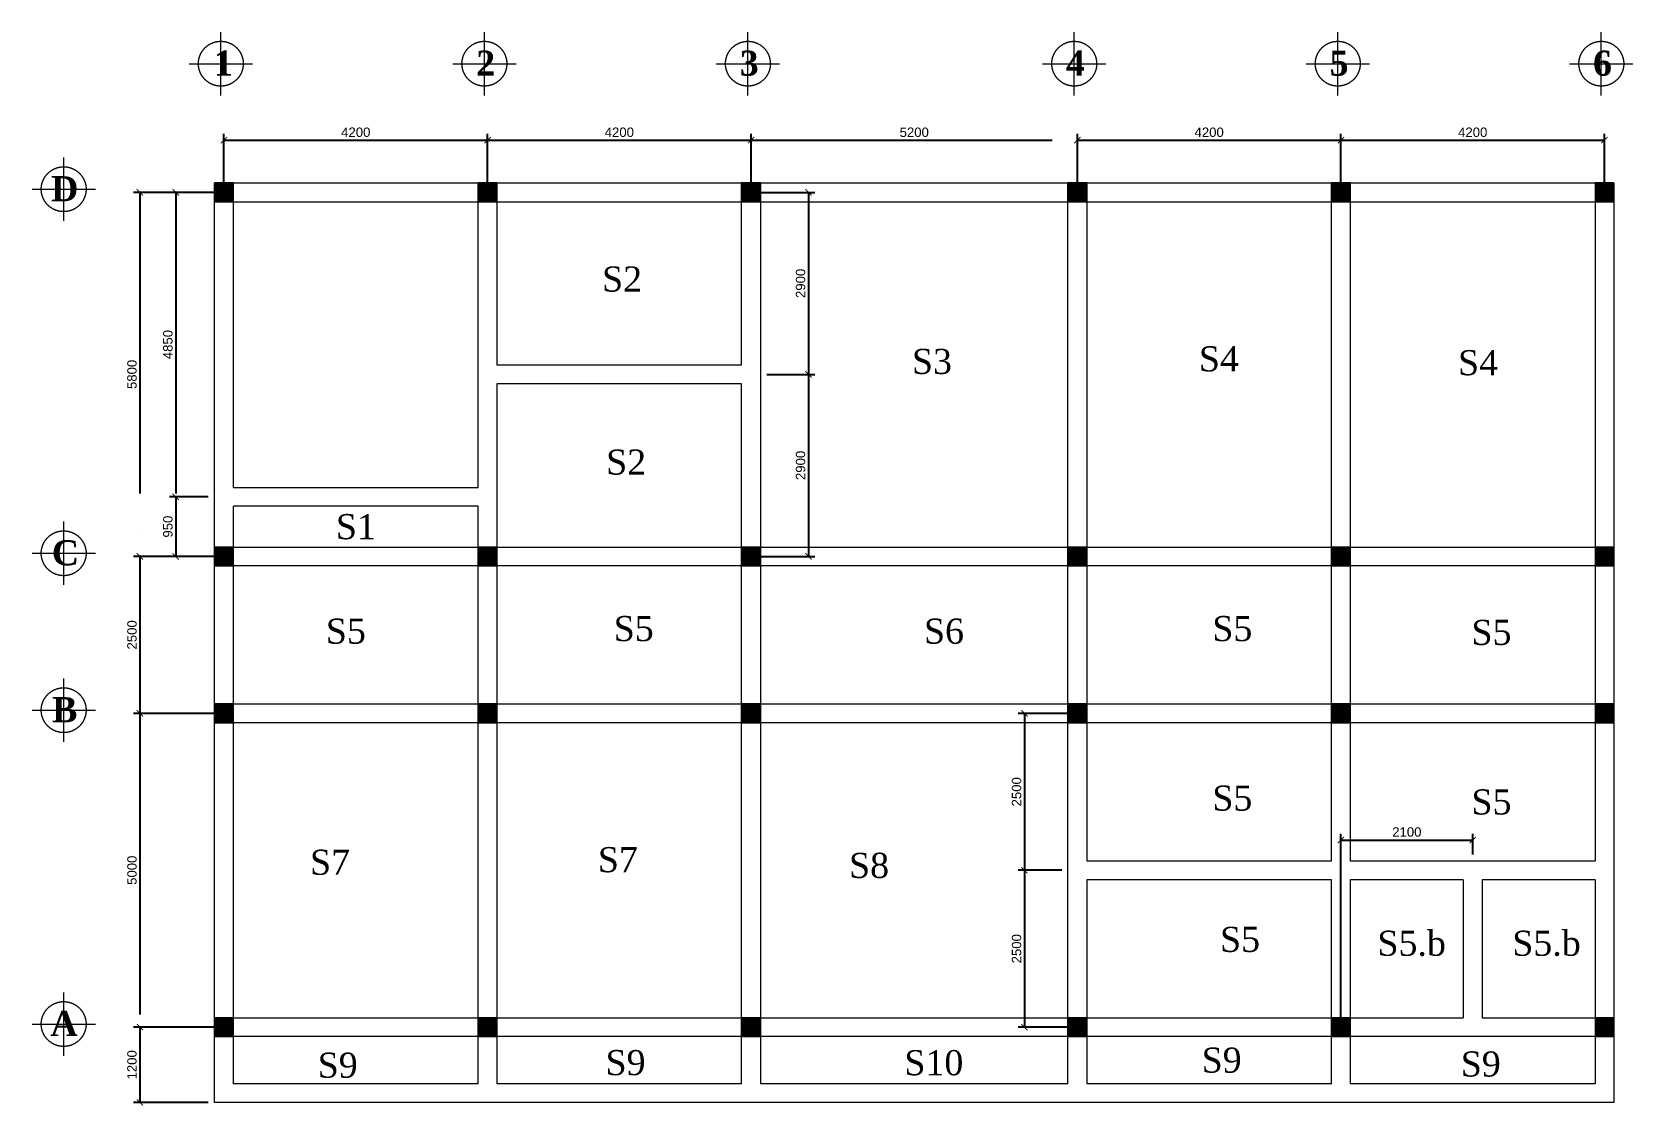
# Model space of a CAD drawing. Header units: inches. Extents: x 841 to 113868, y -38399 to 20899.
# Drawn here: x 33530 to 59043, y 3145 to 20255 of the extents above; entities that cross this region are included whole.
import ezdxf

# ---------------------------------------------------------------- set-up
doc = ezdxf.new("R2010")
doc.units = ezdxf.units.IN
doc.header["$MEASUREMENT"] = 0
doc.linetypes.add('ACAD_ISO04W100', pattern=[30, 24, -3, 0, -3])
for name, color, linetype, lineweight in [('COT', 2, 'Continuous', 13), ('KICH THUOC', 6, 'ACAD_ISO04W100', 5), ('NET DAM', 1, 'Continuous', 13), ('TEXT', 6, 'ACAD_ISO04W100', 5), ('TUONG', 1, 'Continuous', 13)]:
    doc.layers.add(name, color=color, linetype=linetype, lineweight=lineweight)
doc.layers.get('0').off()
doc.styles.get("Standard").update_dxf_attribs({"font": 'arial.ttf'})
doc.styles.add('TEXT', font='times.ttf')
doc.dimstyles.new('TL 100', dxfattribs={"dimscale": 100, "dimtxt": 1.5, "dimasz": 1, "dimexe": 1, "dimexo": 1, "dimgap": 0.5, "dimtad": 1, "dimtoh": 1, "dimdec": 0, "dimzin": 0, "dimdsep": 46, "dimtxsty": 'Standard', "dimblk": 'ARCHTICK', "dimblk1": 'ARCHTICK', "dimblk2": 'ARCHTICK', "dimcen": 6, "dimadec": 0, "dimazin": 0, "dimtfac": 1, "dimtdec": 0, "dimtofl": 0, "dimtmove": 2, "dimatfit": 3, "dimfxl": 1, "dimtolj": 1, "dimtzin": 0, "dimarcsym": 1})

# ---------------------------------------------------------------- blocks, each defined once
blk = doc.blocks.new('A$C16FA33CA')
at = {"layer": 'COT', "ltscale": 200}
h = blk.add_hatch(color=256, dxfattribs=at)
h.dxf.hatch_style = 1
h.paths.add_polyline_path([(0, 0), (300, 0), (300, 300), (0, 300)])
blk.add_lwpolyline([(0, 0), (300, 0), (300, 300), (0, 300)], close=True, dxfattribs=at)
blk = doc.blocks.new('_ArchTick')
at = {"color": 0, "linetype": 'ByBlock', "const_width": 0.15}
blk.add_lwpolyline([(-0.5, -0.5), (0.5, 0.5)], dxfattribs=at)
blk = doc.blocks.new('*D17')
at = {"layer": 'KICH THUOC', "color": 0, "lineweight": -2, "ltscale": 200, "transparency": 16777216}
for p, q in [((36589, 17800), (36589, 18632)), ((40789, 17800), (40789, 18632)), ((36589, 18532), (40789, 18532))]:
    blk.add_line(p, q, dxfattribs=at)
at = {"layer": 'KICH THUOC', "color": 0, "lineweight": -2, "transparency": 16777216, "xscale": 100, "yscale": 100, "zscale": 100, "rotation": 180}
blk.add_blockref('_ArchTick', (36589, 18532), dxfattribs=at)
at = {"layer": 'KICH THUOC', "color": 0, "lineweight": -2, "transparency": 16777216, "xscale": 100, "yscale": 100, "zscale": 100}
blk.add_blockref('_ArchTick', (40789, 18532), dxfattribs=at)
at = {"layer": 'KICH THUOC', "color": 0, "ltscale": 200, "transparency": 16777216, "insert": (38689, 18657), "char_height": 150, "attachment_point": 5}
blk.add_mtext('\\A1;4200', dxfattribs=at)
blk = doc.blocks.new('*D18')
at = {"layer": 'KICH THUOC', "color": 0, "lineweight": -2, "ltscale": 200, "transparency": 16777216}
for p, q in [((40789, 17800), (40789, 18632)), ((44989, 17800), (44989, 18632)), ((40789, 18532), (44989, 18532))]:
    blk.add_line(p, q, dxfattribs=at)
at = {"layer": 'KICH THUOC', "color": 0, "lineweight": -2, "transparency": 16777216, "xscale": 100, "yscale": 100, "zscale": 100, "rotation": 180}
blk.add_blockref('_ArchTick', (40789, 18532), dxfattribs=at)
at = {"layer": 'KICH THUOC', "color": 0, "lineweight": -2, "transparency": 16777216, "xscale": 100, "yscale": 100, "zscale": 100}
blk.add_blockref('_ArchTick', (44989, 18532), dxfattribs=at)
at = {"layer": 'KICH THUOC', "color": 0, "ltscale": 200, "transparency": 16777216, "insert": (42889, 18657), "char_height": 150, "attachment_point": 5}
blk.add_mtext('\\A1;4200', dxfattribs=at)
blk = doc.blocks.new('*D19')
at = {"layer": 'KICH THUOC', "color": 0, "lineweight": -2, "ltscale": 200, "transparency": 16777216}
for p, q in [((44989, 17800), (44989, 18632)), ((50189, 17800), (50189, 18632)), ((44989, 18532), (50189, 18532))]:
    blk.add_line(p, q, dxfattribs=at)
at = {"layer": 'KICH THUOC', "color": 0, "lineweight": -2, "transparency": 16777216, "xscale": 100, "yscale": 100, "zscale": 100, "rotation": 180}
blk.add_blockref('_ArchTick', (44989, 18532), dxfattribs=at)
at = {"layer": 'KICH THUOC', "color": 0, "lineweight": -2, "transparency": 16777216, "xscale": 100, "yscale": 100, "zscale": 100}
blk.add_blockref('_ArchTick', (50189, 18532), dxfattribs=at)
at = {"layer": 'KICH THUOC', "color": 0, "ltscale": 200, "transparency": 16777216, "insert": (47589, 18657), "char_height": 150, "attachment_point": 5}
blk.add_mtext('\\A1;5200', dxfattribs=at)
blk = doc.blocks.new('*D20')
at = {"layer": 'KICH THUOC', "color": 0, "lineweight": -2, "ltscale": 200, "transparency": 16777216}
for p, q in [((50189, 17800), (50189, 18632)), ((54389, 17800), (54389, 18632)), ((50189, 18532), (54389, 18532))]:
    blk.add_line(p, q, dxfattribs=at)
at = {"layer": 'KICH THUOC', "color": 0, "lineweight": -2, "transparency": 16777216, "xscale": 100, "yscale": 100, "zscale": 100, "rotation": 180}
blk.add_blockref('_ArchTick', (50189, 18532), dxfattribs=at)
at = {"layer": 'KICH THUOC', "color": 0, "lineweight": -2, "transparency": 16777216, "xscale": 100, "yscale": 100, "zscale": 100}
blk.add_blockref('_ArchTick', (54389, 18532), dxfattribs=at)
at = {"layer": 'KICH THUOC', "color": 0, "ltscale": 200, "transparency": 16777216, "insert": (52289, 18657), "char_height": 150, "attachment_point": 5}
blk.add_mtext('\\A1;4200', dxfattribs=at)
blk = doc.blocks.new('*D21')
at = {"layer": 'KICH THUOC', "color": 0, "lineweight": -2, "ltscale": 200, "transparency": 16777216}
for p, q in [((54389, 17800), (54389, 18632)), ((58589, 17800), (58589, 18632)), ((54389, 18532), (58589, 18532))]:
    blk.add_line(p, q, dxfattribs=at)
at = {"layer": 'KICH THUOC', "color": 0, "lineweight": -2, "transparency": 16777216, "xscale": 100, "yscale": 100, "zscale": 100, "rotation": 180}
blk.add_blockref('_ArchTick', (54389, 18532), dxfattribs=at)
at = {"layer": 'KICH THUOC', "color": 0, "lineweight": -2, "transparency": 16777216, "xscale": 100, "yscale": 100, "zscale": 100}
blk.add_blockref('_ArchTick', (58589, 18532), dxfattribs=at)
at = {"layer": 'KICH THUOC', "color": 0, "ltscale": 200, "transparency": 16777216, "insert": (56489, 18657), "char_height": 150, "attachment_point": 5}
blk.add_mtext('\\A1;4200', dxfattribs=at)
blk = doc.blocks.new('*D22')
at = {"layer": 'KICH THUOC', "color": 0, "lineweight": -2, "ltscale": 200, "transparency": 16777216}
for p, q in [((36489, 17700), (35148, 17700)), ((35248, 17700), (35248, 11900)), ((36489, 11900), (35148, 11900))]:
    blk.add_line(p, q, dxfattribs=at)
at = {"layer": 'KICH THUOC', "color": 0, "lineweight": -2, "transparency": 16777216, "xscale": 100, "yscale": 100, "zscale": 100}
for p, rotation in [((35248, 17700), 90), ((35248, 11900), 270)]:
    blk.add_blockref('_ArchTick', p, dxfattribs=dict(at, rotation=rotation))
at = {"layer": 'KICH THUOC', "color": 0, "ltscale": 200, "transparency": 16777216, "insert": (35123, 14800), "char_height": 150, "attachment_point": 5, "rotation": 90}
blk.add_mtext('\\A1;5800', dxfattribs=at)
blk = doc.blocks.new('*D23')
at = {"layer": 'KICH THUOC', "color": 0, "lineweight": -2, "ltscale": 200, "transparency": 16777216}
for p, q in [((36489, 11900), (35148, 11900)), ((35248, 11900), (35248, 9400)), ((36489, 9400), (35148, 9400))]:
    blk.add_line(p, q, dxfattribs=at)
at = {"layer": 'KICH THUOC', "color": 0, "lineweight": -2, "transparency": 16777216, "xscale": 100, "yscale": 100, "zscale": 100}
for p, rotation in [((35248, 11900), 90), ((35248, 9400), 270)]:
    blk.add_blockref('_ArchTick', p, dxfattribs=dict(at, rotation=rotation))
at = {"layer": 'KICH THUOC', "color": 0, "ltscale": 200, "transparency": 16777216, "insert": (35123, 10650), "char_height": 150, "attachment_point": 5, "rotation": 90}
blk.add_mtext('\\A1;2500', dxfattribs=at)
blk = doc.blocks.new('*D24')
at = {"layer": 'KICH THUOC', "color": 0, "lineweight": -2, "ltscale": 200, "transparency": 16777216}
for p, q in [((36489, 9400), (35148, 9400)), ((35248, 9400), (35248, 4400)), ((36489, 4400), (35148, 4400))]:
    blk.add_line(p, q, dxfattribs=at)
at = {"layer": 'KICH THUOC', "color": 0, "lineweight": -2, "transparency": 16777216, "xscale": 100, "yscale": 100, "zscale": 100}
for p, rotation in [((35248, 9400), 90), ((35248, 4400), 270)]:
    blk.add_blockref('_ArchTick', p, dxfattribs=dict(at, rotation=rotation))
at = {"layer": 'KICH THUOC', "color": 0, "ltscale": 200, "transparency": 16777216, "insert": (35123, 6900), "char_height": 150, "attachment_point": 5, "rotation": 90}
blk.add_mtext('\\A1;5000', dxfattribs=at)
blk = doc.blocks.new('*D25')
at = {"layer": 'KICH THUOC', "color": 0, "lineweight": -2, "ltscale": 200, "transparency": 16777216}
for p, q in [((36489, 4400), (35148, 4400)), ((35248, 4400), (35248, 3200)), ((36339, 3200), (35148, 3200))]:
    blk.add_line(p, q, dxfattribs=at)
at = {"layer": 'KICH THUOC', "color": 0, "lineweight": -2, "transparency": 16777216, "xscale": 100, "yscale": 100, "zscale": 100}
for p, rotation in [((35248, 4400), 90), ((35248, 3200), 270)]:
    blk.add_blockref('_ArchTick', p, dxfattribs=dict(at, rotation=rotation))
at = {"layer": 'KICH THUOC', "color": 0, "ltscale": 200, "transparency": 16777216, "insert": (35123, 3800), "char_height": 150, "attachment_point": 5, "rotation": 90}
blk.add_mtext('\\A1;1200', dxfattribs=at)
blk = doc.blocks.new('*D26')
at = {"layer": 'KICH THUOC', "color": 0, "lineweight": -2, "ltscale": 200, "transparency": 16777216}
for p, q in [((36489, 17700), (35720, 17700)), ((35820, 17700), (35820, 12850)), ((36339, 12850), (35720, 12850))]:
    blk.add_line(p, q, dxfattribs=at)
at = {"layer": 'KICH THUOC', "color": 0, "lineweight": -2, "transparency": 16777216, "xscale": 100, "yscale": 100, "zscale": 100}
for p, rotation in [((35820, 17700), 90), ((35820, 12850), 270)]:
    blk.add_blockref('_ArchTick', p, dxfattribs=dict(at, rotation=rotation))
at = {"layer": 'KICH THUOC', "color": 0, "ltscale": 200, "transparency": 16777216, "insert": (35695, 15275), "char_height": 150, "attachment_point": 5, "rotation": 90}
blk.add_mtext('\\A1;4850', dxfattribs=at)
blk = doc.blocks.new('*D27')
at = {"layer": 'KICH THUOC', "color": 0, "lineweight": -2, "ltscale": 200, "transparency": 16777216}
for p, q in [((36339, 12850), (35720, 12850)), ((35820, 12850), (35820, 11900)), ((36489, 11900), (35720, 11900))]:
    blk.add_line(p, q, dxfattribs=at)
at = {"layer": 'KICH THUOC', "color": 0, "lineweight": -2, "transparency": 16777216, "xscale": 100, "yscale": 100, "zscale": 100}
for p, rotation in [((35820, 12850), 90), ((35820, 11900), 270)]:
    blk.add_blockref('_ArchTick', p, dxfattribs=dict(at, rotation=rotation))
at = {"layer": 'KICH THUOC', "color": 0, "ltscale": 200, "transparency": 16777216, "insert": (35695, 12375), "char_height": 150, "attachment_point": 5, "rotation": 90}
blk.add_mtext('\\A1;950', dxfattribs=at)
blk = doc.blocks.new('*D28')
at = {"layer": 'KICH THUOC', "color": 0, "lineweight": -2, "ltscale": 200, "transparency": 16777216}
for p, q in [((45089, 17700), (46003, 17700)), ((45903, 17700), (45903, 14800)), ((45239, 14800), (46003, 14800))]:
    blk.add_line(p, q, dxfattribs=at)
at = {"layer": 'KICH THUOC', "color": 0, "lineweight": -2, "transparency": 16777216, "xscale": 100, "yscale": 100, "zscale": 100}
for p, rotation in [((45903, 17700), 90), ((45903, 14800), 270)]:
    blk.add_blockref('_ArchTick', p, dxfattribs=dict(at, rotation=rotation))
at = {"layer": 'KICH THUOC', "color": 0, "ltscale": 200, "transparency": 16777216, "insert": (45778, 16250), "char_height": 150, "attachment_point": 5, "rotation": 90}
blk.add_mtext('\\A1;2900', dxfattribs=at)
blk = doc.blocks.new('*D29')
at = {"layer": 'KICH THUOC', "color": 0, "lineweight": -2, "ltscale": 200, "transparency": 16777216}
for p, q in [((45239, 14800), (46003, 14800)), ((45903, 14800), (45903, 11900)), ((45089, 11900), (46003, 11900))]:
    blk.add_line(p, q, dxfattribs=at)
at = {"layer": 'KICH THUOC', "color": 0, "lineweight": -2, "transparency": 16777216, "xscale": 100, "yscale": 100, "zscale": 100}
for p, rotation in [((45903, 14800), 90), ((45903, 11900), 270)]:
    blk.add_blockref('_ArchTick', p, dxfattribs=dict(at, rotation=rotation))
at = {"layer": 'KICH THUOC', "color": 0, "ltscale": 200, "transparency": 16777216, "insert": (45778, 13350), "char_height": 150, "attachment_point": 5, "rotation": 90}
blk.add_mtext('\\A1;2900', dxfattribs=at)
blk = doc.blocks.new('*D30')
at = {"layer": 'KICH THUOC', "color": 0, "lineweight": -2, "ltscale": 200, "transparency": 16777216}
for p, q in [((50089, 9400), (49245, 9400)), ((49345, 9400), (49345, 6900)), ((49939, 6900), (49245, 6900))]:
    blk.add_line(p, q, dxfattribs=at)
at = {"layer": 'KICH THUOC', "color": 0, "lineweight": -2, "transparency": 16777216, "xscale": 100, "yscale": 100, "zscale": 100}
for p, rotation in [((49345, 9400), 90), ((49345, 6900), 270)]:
    blk.add_blockref('_ArchTick', p, dxfattribs=dict(at, rotation=rotation))
at = {"layer": 'KICH THUOC', "color": 0, "ltscale": 200, "transparency": 16777216, "insert": (49220, 8150), "char_height": 150, "attachment_point": 5, "rotation": 90}
blk.add_mtext('\\A1;2500', dxfattribs=at)
blk = doc.blocks.new('*D31')
at = {"layer": 'KICH THUOC', "color": 0, "lineweight": -2, "ltscale": 200, "transparency": 16777216}
for p, q in [((49939, 6900), (49245, 6900)), ((49345, 6900), (49345, 4400)), ((50089, 4400), (49245, 4400))]:
    blk.add_line(p, q, dxfattribs=at)
at = {"layer": 'KICH THUOC', "color": 0, "lineweight": -2, "transparency": 16777216, "xscale": 100, "yscale": 100, "zscale": 100}
for p, rotation in [((49345, 6900), 90), ((49345, 4400), 270)]:
    blk.add_blockref('_ArchTick', p, dxfattribs=dict(at, rotation=rotation))
at = {"layer": 'KICH THUOC', "color": 0, "ltscale": 200, "transparency": 16777216, "insert": (49220, 5650), "char_height": 150, "attachment_point": 5, "rotation": 90}
blk.add_mtext('\\A1;2500', dxfattribs=at)
blk = doc.blocks.new('*D47')
at = {"layer": 'KICH THUOC', "color": 0, "lineweight": -2, "ltscale": 200, "transparency": 16777216}
for p, q in [((54389, 4500), (54389, 7482)), ((56489, 7150), (56489, 7482)), ((54389, 7382), (56489, 7382))]:
    blk.add_line(p, q, dxfattribs=at)
at = {"layer": 'KICH THUOC', "color": 0, "lineweight": -2, "ltscale": 200, "transparency": 16777216, "xscale": 100, "yscale": 100, "zscale": 100, "rotation": 180}
blk.add_blockref('_ArchTick', (54389, 7382), dxfattribs=at)
at = {"layer": 'KICH THUOC', "color": 0, "lineweight": -2, "ltscale": 200, "transparency": 16777216, "xscale": 100, "yscale": 100, "zscale": 100}
blk.add_blockref('_ArchTick', (56489, 7382), dxfattribs=at)
at = {"layer": 'KICH THUOC', "color": 0, "ltscale": 200, "transparency": 16777216, "insert": (55439, 7509), "char_height": 150, "attachment_point": 5}
blk.add_mtext('\\A1;2100', dxfattribs=at)

msp = doc.modelspace()

# ---------------------------------------------------------------- linework, layer by layer
at = {"layer": 'KICH THUOC', "ltscale": 200}
for p, q in [((36538.55, 19245.5), (36538.55, 20254.5)), ((40738.55, 19245.5), (40738.55, 20254.5)), ((44938.55, 19245.5), (44938.55, 20254.5)), ((50138.55, 19245.5), (50138.55, 20254.5)), ((54338.55, 19245.5), (54338.55, 20254.5)), ((58538.55, 19245.5), (58538.55, 20254.5)), ((36034.04, 19750), (37043.05, 19750)), ((40234.04, 19750), (41243.05, 19750)), ((44434.04, 19750), (45443.05, 19750)), ((49634.04, 19750), (50643.05, 19750)), ((53834.04, 19750), (54843.05, 19750)), ((58034.04, 19750), (59043.05, 19750)), ((34034.04, 17245.5), (34034.04, 18254.5)), ((33529.54, 17750), (34538.55, 17750)), ((34034.04, 11445.5), (34034.04, 12454.5)), ((33529.54, 11950), (34538.55, 11950)), ((34034.04, 8945.5), (34034.04, 9954.5)), ((33529.54, 9450), (34538.55, 9450)), ((34034.04, 3945.5), (34034.04, 4954.5)), ((33529.54, 4450), (34538.55, 4450))]:
    msp.add_line(p, q, dxfattribs=at)
for centre in [(36538.55, 19750), (40738.55, 19750), (44938.55, 19750), (50138.55, 19750), (54338.55, 19750), (58538.55, 19750), (34034.04, 17750), (34034.04, 11950), (34034.04, 9450), (34034.04, 4450)]:
    msp.add_circle(centre, 357.19, dxfattribs=at)
at = {"layer": 'NET DAM', "ltscale": 200}
for p, q in [((56338.55, 6749.98), (56338.55, 4550)), ((56638.55, 6749.98), (56638.55, 4550))]:
    msp.add_line(p, q, dxfattribs=at)
at = {"layer": 'TUONG', "ltscale": 200}
for points in [[(36438.55, 17850), (58738.55, 17850), (58738.55, 3200), (36438.55, 3200)], [(36438.55, 17850), (58738.55, 17850), (58738.55, 3200), (36438.55, 3200)], [(36438.55, 12050), (58738.55, 12050), (58738.55, 11750), (36438.55, 11750)], [(36438.55, 9550), (58738.55, 9550), (58738.55, 9250), (36438.55, 9250)]]:
    msp.add_lwpolyline(points, close=True, dxfattribs=at)
for points in [[(40638.55, 12999.57), (40638.55, 17850), (40938.55, 17850), (40938.55, 14950)], [(44838.55, 14950), (44838.55, 17850), (45138.55, 17850), (45138.55, 3500)], [(50038.55, 3500), (50038.55, 17850), (50338.55, 17850), (50338.55, 7049.98)], [(54238.55, 7049.98), (54238.55, 17850), (54538.55, 17850), (54538.55, 7049.98)], [(36738.55, 12999.57), (36738.55, 17550), (58438.55, 17550), (58438.55, 7049.98)], [(40638.55, 14650), (40638.55, 14950)], [(40938.55, 14950), (44838.55, 14950)], [(45138.55, 14950), (45138.55, 14650)], [(40938.55, 14650), (40938.55, 3500)], [(44838.55, 14650), (40938.55, 14650)], [(44838.55, 3500), (44838.55, 14650)], [(36438.55, 12699.57), (36438.55, 12999.57)], [(36738.55, 12999.57), (40638.55, 12999.57)], [(40938.55, 12999.57), (40938.55, 12699.57)], [(40638.55, 12699.57), (36738.55, 12699.57)], [(40638.55, 3500), (36738.55, 3500), (36738.55, 12699.57)], [(40638.55, 3500), (40638.55, 12699.57)], [(50038.55, 6749.98), (50038.55, 7049.98)], [(50338.55, 7049.98), (54238.55, 7049.98)], [(54538.55, 7049.98), (58438.55, 7049.98)], [(58738.55, 7049.98), (58738.55, 6749.98)], [(50338.55, 6749.98), (50338.55, 3500)], [(54238.55, 6749.98), (50338.55, 6749.98)], [(54238.55, 3500), (54238.55, 6749.98)], [(54538.55, 6749.98), (54538.55, 3500)], [(58438.55, 6749.98), (58438.55, 3500), (54538.55, 3500)], [(56338.55, 6749.98), (54538.55, 6749.98)], [(58438.55, 6749.98), (56638.55, 6749.98)], [(56638.55, 4550), (58738.55, 4550), (58738.55, 4250), (36438.55, 4250), (36438.55, 4550), (56338.55, 4550)], [(44838.55, 3500), (40938.55, 3500)], [(50038.55, 3500), (45138.55, 3500)], [(54238.55, 3500), (50338.55, 3500)]]:
    msp.add_lwpolyline(points, dxfattribs=at)

# ---------------------------------------------------------------- block references
at = {"layer": 'COT', "ltscale": 200}
for p in [(36438.55, 17550), (40638.55, 17550), (44838.55, 17550), (50038.55, 17550), (54238.55, 17550), (58438.55, 17550), (36438.55, 11750), (40638.55, 11750), (44838.55, 11750), (50038.55, 11750), (54238.55, 11750), (58438.55, 11750), (36438.55, 9250), (40638.55, 9250), (44838.55, 9250), (50038.55, 9250), (54238.55, 9250), (58438.55, 9250), (36438.55, 4250), (40638.55, 4250), (44838.55, 4250), (50038.55, 4250), (54238.55, 4250), (58438.55, 4250)]:
    msp.add_blockref('A$C16FA33CA', p, dxfattribs=at)

# ---------------------------------------------------------------- texts
at = {"layer": 'KICH THUOC', "ltscale": 200, "char_height": 400, "attachment_point": 1, "style": 'TEXT'}
for s, insert in [('\\pi88.90096;{\\fTimes New Roman|b1|i0|c0|p18;1}', (36339.85, 19958.61)), ('\\pi68.38073;{\\fTimes New Roman|b1|i0|c0|p18;2}', (40539.85, 19958.61)), ('\\pi68.52524;{\\fTimes New Roman|b1|i0|c0|p18;3}', (44739.85, 19958.61)), ('\\pi66.06859;{\\fTimes New Roman|b1|i0|c0|p18;4}', (49939.85, 19958.61)), ('\\pi67.80269;{\\fTimes New Roman|b1|i0|c0|p18;5}', (54139.85, 19958.61)), ('\\pi66.64662;{\\fTimes New Roman|b1|i0|c0|p18;6}', (58339.85, 19958.61)), ('\\pi-2.71754;{\\fTimes New Roman|b1|i0|c0|p18;D}', (33835.35, 17958.61)), ('\\pi8.84315;{\\fTimes New Roman|b1|i0|c0|p18;C}', (33835.35, 12158.61)), ('\\pi13.90096;{\\fTimes New Roman|b1|i0|c0|p18;B}', (33835.35, 9658.61)), ('\\pi-13.41118;{\\fTimes New Roman|b1|i0|c0|p18;A}', (33835.35, 4658.61))]:
    msp.add_mtext_dynamic_manual_height_columns(s, width=389.3626, gutter_width=1, heights=[0], dxfattribs=dict(at, insert=insert))
at = {"layer": 'TEXT', "ltscale": 200, "char_height": 400, "attachment_point": 1, "style": 'TEXT'}
for s, gutter_width, insert in [('\\pi1406.12853;S2', 1, (41207.61, 16519.27)), ('\\pi1418.3852;S3', 1, (46133.9, 15207.24)), ('\\pi1404.10978;S4', 1, (50721.22, 15248.35)), ('\\pi1404.10978;S4', 1, (54850.76, 15187.06)), ('\\pi1406.12853;S2', 1, (41272.78, 13603.11)), ('\\pi1429.92089;S1', 1, (36941.98, 12574.7)), ('\\pi1413.33833;S5', 1, (36798.25, 10909.99)), ('\\pi1413.33833;S5', 1, (41385.57, 10951.11)), ('\\pi1405.26335;S6', 1, (46338.63, 10909.99)), ('\\pi1413.33833;S5', 1, (50925.95, 10951.11)), ('\\pi1413.33833;S5', 1, (55055.49, 10889.82)), ('\\pi1413.33833;S5', 1, (50925.95, 8249.98)), ('\\pi1413.33833;S5', 1, (55055.49, 8188.69)), ('\\pi1406.99371;S7', 1, (36552.57, 7228.09)), ('\\pi1406.99371;S7', 1, (41139.89, 7269.2)), ('\\pi1410.887;S8', 1, (45138.55, 7177.73)), ('\\pi1413.33833;S5', 1, (51048.78, 5999.05)), ('\\pi1182.62456;S5.b', 3374.62, (53787.69, 5937.75)), ('\\pi1182.62456;S5.b', 3374.62, (55936.74, 5937.75)), ('\\pi1406.56112;S9', 1, (36675.41, 3994.92)), ('\\pi1406.56112;S9', 1, (41262.73, 4036.03)), ('\\pi1256.74136;S10', 1, (46174.84, 4034.41)), ('\\pi1406.56112;S9', 1, (50762.16, 4075.52)), ('\\pi1406.56112;S9', 1, (54891.71, 4014.23))]:
    msp.add_mtext_dynamic_manual_height_columns(s, width=3374.6219, gutter_width=gutter_width, heights=[0], dxfattribs=dict(at, insert=insert))

# ---------------------------------------------------------------- dimensions: what is measured, and where the dimension line sits
at = {"layer": 'KICH THUOC', "ltscale": 200}
for base, p1, p2, picture, middle in [((40788.55, 18532.21), (36588.55, 17700), (40788.55, 17700), '*D17', (38688.55, 18657.21)), ((44988.55, 18532.21), (40788.55, 17700), (44988.55, 17700), '*D18', (42888.55, 18657.21)), ((50188.55, 18532.21), (44988.55, 17700), (50188.55, 17700), '*D19', (47588.55, 18657.21)), ((54388.55, 18532.21), (50188.55, 17700), (54388.55, 17700), '*D20', (52288.55, 18657.21)), ((58588.55, 18532.21), (54388.55, 17700), (58588.55, 17700), '*D21', (56488.55, 18657.21)), ((56488.55, 7382.06), (54388.55, 4400), (56488.55, 7049.98), '*D47', (55438.55, 7508.65))]:
    dim = msp.add_linear_dim(base=base, p1=p1, p2=p2, dimstyle='TL 100', dxfattribs=at)
    dim.commit()
    dim.dimension.update_dxf_attribs({"geometry": picture, "text_midpoint": middle})
for base, p1, p2, picture, middle in [((35248.31, 11900), (36588.55, 17700), (36588.55, 11900), '*D22', (35123.31, 14800)), ((35819.79, 12849.57), (36588.55, 17700), (36438.55, 12849.57), '*D26', (35694.79, 15274.78)), ((45902.51, 14800), (44988.55, 17700), (45138.55, 14800), '*D28', (45777.51, 16250)), ((45902.51, 11900), (45138.55, 14800), (44988.55, 11900), '*D29', (45777.51, 13350)), ((35819.79, 11900), (36438.55, 12849.57), (36588.55, 11900), '*D27', (35694.79, 12374.78)), ((35248.31, 9400), (36588.55, 11900), (36588.55, 9400), '*D23', (35123.31, 10650)), ((35248.31, 4400), (36588.55, 9400), (36588.55, 4400), '*D24', (35123.31, 6900)), ((49345.45, 6899.98), (50188.55, 9400), (50038.55, 6899.98), '*D30', (49220.45, 8149.99)), ((49345.45, 4400), (50038.55, 6899.98), (50188.55, 4400), '*D31', (49220.45, 5649.99)), ((35248.31, 3200), (36588.55, 4400), (36438.55, 3200), '*D25', (35123.31, 3800))]:
    dim = msp.add_linear_dim(base=base, p1=p1, p2=p2, angle=90, dimstyle='TL 100', dxfattribs=at)
    dim.commit()
    dim.dimension.update_dxf_attribs({"geometry": picture, "text_midpoint": middle})

doc.saveas('drawing.dxf')
